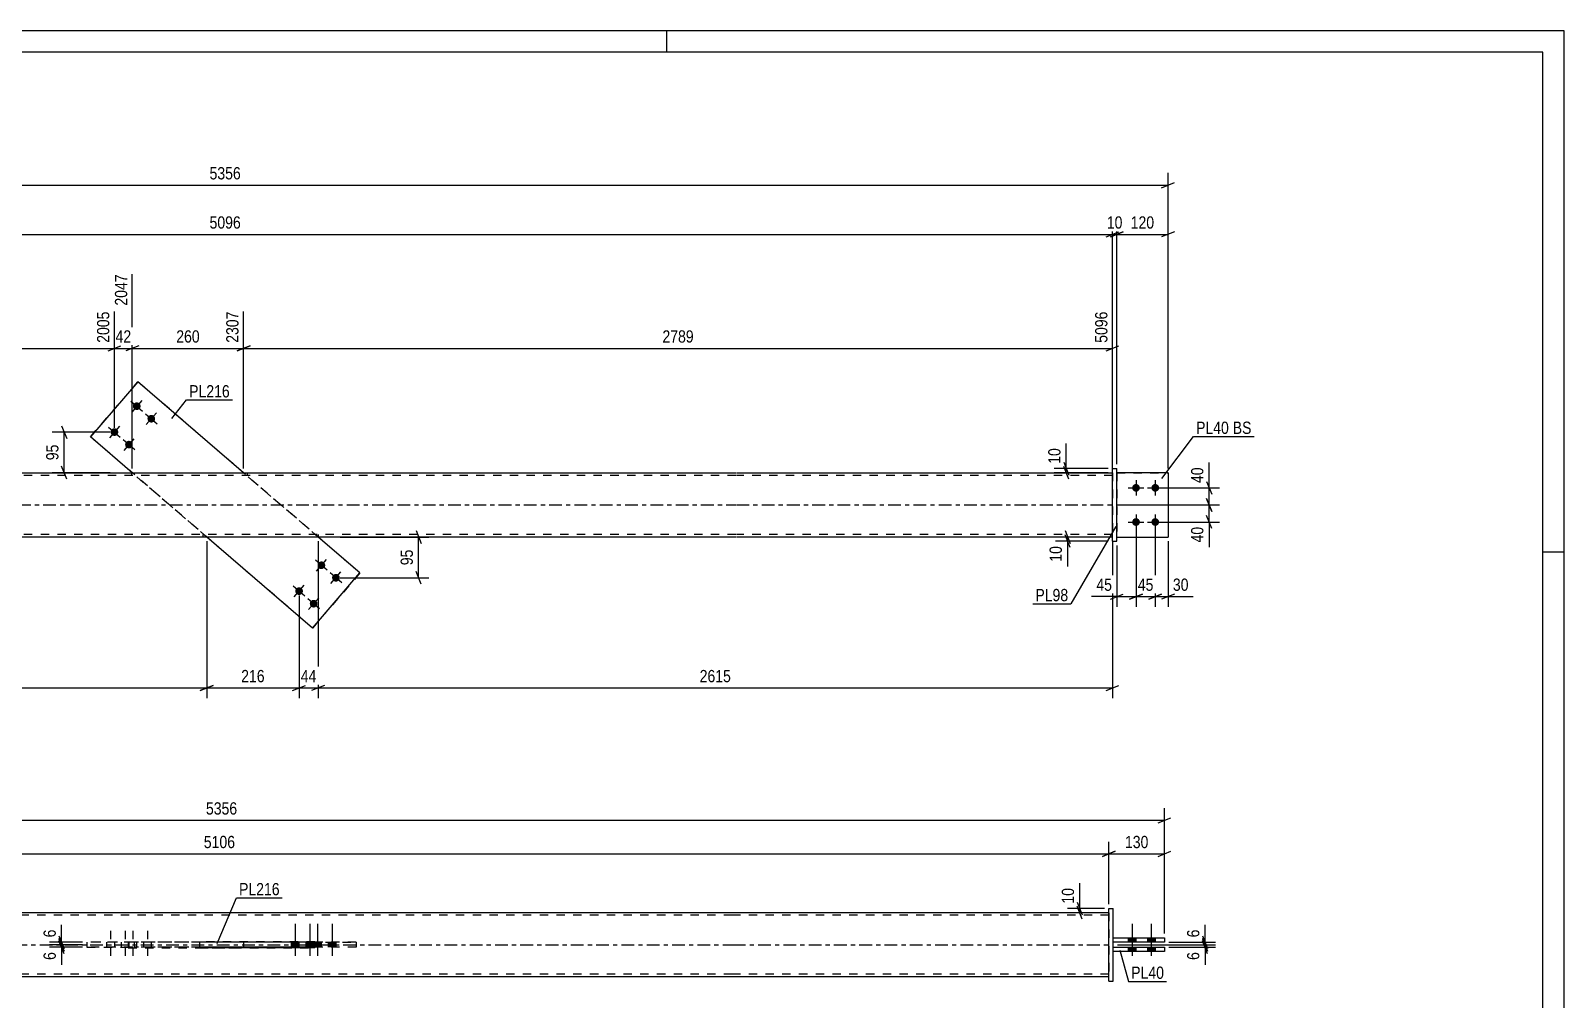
# Model space of a CAD drawing. Header units: millimetres. Extents: x 0 to 594, y 0 to 420.
# Drawn here: x 235.2 to 594, y 193.3 to 420 of the extents above; entities that cross this region are included whole.
import ezdxf

# ---------------------------------------------------------------- set-up
doc = ezdxf.new("R2010")
doc.units = ezdxf.units.MM
doc.linetypes.add('DXK_LINE_DOT2', pattern=[3.9198, 1.9599, -1.9599])
doc.linetypes.add('DXK_LINE_DOT3', pattern=[5.9187, 2.979, -0.9799, 0.9799, -0.9799])
doc.styles.add('Arial Narrow', font='ARIALN.TTF', dxfattribs={"height": 0.2})

# ---------------------------------------------------------------- blocks, each defined once
blk = doc.blocks.new('Unknown-580609224-1130')
at = {"color": 5, "linetype": 'Continuous'}
for p, q in [((594, 420), (0, 420)), ((384, 415), (384, 420)), ((594, 0), (594, 420)), ((589, 415), (5, 415)), ((589, 5), (589, 415)), ((594, 298), (589, 298))]:
    blk.add_line(p, q, dxfattribs=at)
blk = doc.blocks.new('Part-580609224-1695 - 1673')
at = {"color": 2, "linetype": 'Continuous'}
for p, q in [((488.45, 207.69), (500.45, 207.69)), ((500.45, 206.69), (488.45, 206.69)), ((500.45, 207.69), (500.45, 207.69)), ((500.45, 207.69), (500.45, 206.69))]:
    blk.add_line(p, q, dxfattribs=at)
at = {"color": 7, "linetype": 'DXK_LINE_DOT2'}
for p, q in [((488.45, 207.69), (500.45, 207.69)), ((488.45, 206.69), (488.45, 207.69)), ((500.45, 206.69), (488.45, 206.69))]:
    blk.add_line(p, q, dxfattribs=at)
blk = doc.blocks.new('Part-580609224-1700 - 1673')
at = {"color": 2, "linetype": 'Continuous'}
for p, q in [((399.35, 213.59), (160.34, 213.59)), ((487.45, 213.59), (399.45, 213.59)), ((274.73, 206.79), (274.73, 206.79)), ((274.73, 205.39), (274.73, 206.79)), ((274.73, 206.79), (301.68, 206.79)), ((274.73, 205.39), (274.73, 205.39)), ((301.68, 205.39), (274.73, 205.39)), ((284.96, 206.79), (284.96, 206.69)), ((284.96, 205.39), (284.96, 205.49)), ((301.68, 206.79), (301.68, 206.79)), ((301.68, 206.79), (301.68, 206.69)), ((301.68, 205.39), (301.68, 205.49)), ((301.68, 205.39), (301.68, 205.39)), ((399.35, 198.59), (160.34, 198.59)), ((487.45, 198.59), (399.45, 198.59))]:
    blk.add_line(p, q, dxfattribs=at)
at = {"color": 7, "linetype": 'DXK_LINE_DOT2'}
for p, q in [((399.35, 212.99), (160.34, 212.99)), ((487.45, 212.99), (399.45, 212.99)), ((487.45, 213.59), (487.45, 198.59)), ((258.02, 206.79), (258.02, 205.39)), ((258.02, 206.79), (284.96, 206.79)), ((258.02, 206.79), (284.96, 206.79)), ((258.02, 205.39), (284.96, 205.39)), ((258.02, 205.39), (284.96, 205.39)), ((301.68, 206.79), (274.73, 206.79)), ((274.73, 205.39), (301.68, 205.39)), ((284.96, 206.79), (284.96, 206.79)), ((284.96, 206.69), (284.96, 205.49)), ((284.96, 205.39), (284.96, 205.39)), ((284.96, 205.39), (284.96, 205.39)), ((301.68, 205.49), (301.68, 206.69)), ((399.35, 199.19), (160.34, 199.19)), ((487.45, 199.19), (399.45, 199.19))]:
    blk.add_line(p, q, dxfattribs=at)
at = {"color": 7, "linetype": 'DXK_LINE_DOT3'}
for p, q in [((160.34, 206.09), (399.35, 206.09)), ((399.45, 206.09), (487.45, 206.09))]:
    blk.add_line(p, q, dxfattribs=at)
blk = doc.blocks.new('Part-580609224-1685 - 1673')
at = {"color": 2, "linetype": 'Continuous'}
for p, q in [((487.45, 197.59), (487.45, 214.59)), ((487.45, 214.59), (488.45, 214.59)), ((488.45, 214.59), (488.45, 214.59)), ((488.45, 197.59), (488.45, 214.59)), ((487.45, 197.59), (487.45, 197.59)), ((487.45, 197.59), (488.45, 197.59))]:
    blk.add_line(p, q, dxfattribs=at)
at = {"color": 7, "linetype": 'DXK_LINE_DOT2'}
for p, q in [((487.45, 214.59), (488.45, 214.59)), ((487.45, 197.59), (487.45, 197.59)), ((487.45, 197.59), (488.45, 197.59))]:
    blk.add_line(p, q, dxfattribs=at)
blk = doc.blocks.new('Part-580609224-1690 - 1673')
at = {"color": 2, "linetype": 'Continuous'}
for p, q in [((488.45, 205.49), (500.45, 205.49)), ((500.45, 205.49), (500.45, 205.49)), ((500.45, 205.49), (500.45, 204.49)), ((500.45, 204.49), (488.45, 204.49))]:
    blk.add_line(p, q, dxfattribs=at)
at = {"color": 7, "linetype": 'DXK_LINE_DOT2'}
for p, q in [((488.45, 205.49), (500.45, 205.49)), ((488.45, 204.49), (488.45, 205.49)), ((500.45, 204.49), (488.45, 204.49)), ((500.45, 204.49), (500.45, 204.49))]:
    blk.add_line(p, q, dxfattribs=at)
blk = doc.blocks.new('Bolt-580609224-1706 - 1673')
at = {"color": 1, "linetype": 'DXK_LINE_DOT2'}
for p, q in [((253.93, 203.49), (253.93, 210.99)), ((257.34, 203.49), (257.34, 210.99)), ((259.15, 203.49), (259.15, 210.99)), ((262.56, 203.49), (262.56, 210.99)), ((253.03, 205.49), (253.03, 206.69)), ((254.83, 205.49), (254.83, 206.69)), ((256.44, 205.49), (256.44, 206.69)), ((258.24, 205.49), (258.24, 206.69)), ((258.25, 205.49), (258.25, 206.69)), ((260.05, 205.49), (260.05, 206.69)), ((261.66, 205.49), (261.66, 206.69)), ((263.46, 205.49), (263.46, 206.69))]:
    blk.add_line(p, q, dxfattribs=at)
blk = doc.blocks.new('Bolt-580609224-1707 - 1673')
at = {"linetype": 'Continuous'}
for points in [[(296.23, 205.49), (298.03, 205.49), (298.03, 206.69), (296.23, 206.69)], [(299.64, 205.49), (301.44, 205.49), (301.44, 206.69), (299.64, 206.69)], [(301.45, 205.49), (303.25, 205.49), (303.25, 206.69), (301.45, 206.69)], [(304.86, 205.49), (306.66, 205.49), (306.66, 206.69), (304.86, 206.69)]]:
    blk.add_hatch(color=1, dxfattribs=at).paths.add_polyline_path(points)
at = {"color": 1, "linetype": 'Continuous'}
for p, q in [((297.13, 203.49), (297.13, 210.99)), ((300.54, 203.49), (300.54, 210.99)), ((302.35, 203.49), (302.35, 210.99)), ((305.76, 203.49), (305.76, 210.99)), ((296.23, 205.49), (296.23, 206.69)), ((298.03, 205.49), (298.03, 206.69)), ((299.64, 205.49), (299.64, 206.69)), ((301.44, 205.49), (301.44, 206.69)), ((301.45, 205.49), (301.45, 206.69)), ((303.25, 205.49), (303.25, 206.69)), ((304.86, 205.49), (304.86, 206.69)), ((306.66, 205.49), (306.66, 206.69))]:
    blk.add_line(p, q, dxfattribs=at)
blk = doc.blocks.new('Bolt-580609224-1710 - 1673')
at = {"linetype": 'Continuous'}
for points in [[(493.85, 207.69), (492.05, 207.69), (492.05, 206.69), (493.85, 206.69)], [(493.85, 207.69), (492.05, 207.69), (492.05, 206.69), (493.85, 206.69)], [(493.85, 205.49), (492.05, 205.49), (492.05, 204.49), (493.85, 204.49)], [(493.85, 205.49), (492.05, 205.49), (492.05, 204.49), (493.85, 204.49)], [(498.35, 207.69), (496.55, 207.69), (496.55, 206.69), (498.35, 206.69)], [(498.35, 207.69), (496.55, 207.69), (496.55, 206.69), (498.35, 206.69)], [(498.35, 205.49), (496.55, 205.49), (496.55, 204.49), (498.35, 204.49)], [(498.35, 205.49), (496.55, 205.49), (496.55, 204.49), (498.35, 204.49)]]:
    blk.add_hatch(color=1, dxfattribs=at).paths.add_polyline_path(points)
at = {"color": 1, "linetype": 'Continuous'}
for p, q in [((492.95, 203.49), (492.95, 210.99)), ((492.95, 203.49), (492.95, 210.99)), ((497.45, 203.49), (497.45, 210.99)), ((497.45, 203.49), (497.45, 210.99)), ((492.05, 206.69), (492.05, 207.69)), ((492.05, 206.69), (492.05, 207.69)), ((492.05, 204.49), (492.05, 205.49)), ((492.05, 204.49), (492.05, 205.49)), ((493.85, 206.69), (493.85, 207.69)), ((493.85, 206.69), (493.85, 207.69)), ((493.85, 204.49), (493.85, 205.49)), ((493.85, 204.49), (493.85, 205.49)), ((496.55, 206.69), (496.55, 207.69)), ((496.55, 206.69), (496.55, 207.69)), ((496.55, 204.49), (496.55, 205.49)), ((496.55, 204.49), (496.55, 205.49)), ((498.35, 206.69), (498.35, 207.69)), ((498.35, 206.69), (498.35, 207.69)), ((498.35, 204.49), (498.35, 205.49)), ((498.35, 204.49), (498.35, 205.49))]:
    blk.add_line(p, q, dxfattribs=at)
blk = doc.blocks.new('Part-580609224-1715 - 1673')
at = {"color": 7, "linetype": 'DXK_LINE_DOT2'}
for p, q in [((274.73, 206.69), (248.34, 206.69)), ((259.44, 206.69), (248.34, 206.69)), ((248.34, 206.69), (248.34, 205.49)), ((274.73, 205.49), (248.34, 205.49)), ((248.34, 205.49), (259.44, 205.49)), ((259.44, 205.49), (259.44, 206.69)), ((311.35, 206.69), (259.44, 206.69)), ((311.35, 205.49), (259.44, 205.49)), ((300.26, 206.69), (311.35, 206.69)), ((311.35, 205.49), (300.26, 205.49))]:
    blk.add_line(p, q, dxfattribs=at)
at = {"color": 2, "linetype": 'Continuous'}
for p, q in [((300.26, 206.69), (274.73, 206.69)), ((300.26, 205.49), (274.73, 205.49)), ((300.26, 205.49), (300.26, 206.69)), ((311.35, 206.69), (311.35, 205.49))]:
    blk.add_line(p, q, dxfattribs=at)
blk = doc.blocks.new('Bolt-580609224-1435 - 1367')
at = {"linetype": 'Continuous'}
for points in [[(302.61, 294.22), (302.48, 294.36), (302.38, 294.52), (302.32, 294.7), (302.29, 294.88), (302.31, 295.07), (302.36, 295.25), (302.46, 295.42), (302.58, 295.56), (302.73, 295.67), (302.9, 295.75), (303.08, 295.8), (303.27, 295.8), (303.45, 295.77), (303.63, 295.69), (303.78, 295.59), (303.91, 295.45), (304.01, 295.29), (304.07, 295.11), (304.09, 294.92), (304.08, 294.74), (304.02, 294.56), (303.93, 294.39), (303.81, 294.25), (303.66, 294.14), (303.49, 294.06), (303.31, 294.01), (303.12, 294.01), (302.94, 294.04), (302.76, 294.12)], [(306.02, 291.29), (305.89, 291.42), (305.79, 291.58), (305.73, 291.76), (305.7, 291.95), (305.72, 292.14), (305.77, 292.32), (305.86, 292.48), (305.99, 292.62), (306.14, 292.74), (306.31, 292.82), (306.49, 292.86), (306.68, 292.86), (306.86, 292.83), (307.04, 292.76), (307.19, 292.65), (307.32, 292.51), (307.42, 292.35), (307.48, 292.17), (307.5, 291.99), (307.49, 291.8), (307.43, 291.62), (307.34, 291.45), (307.22, 291.31), (307.07, 291.2), (306.9, 291.12), (306.72, 291.07), (306.53, 291.07), (306.34, 291.11), (306.17, 291.18)], [(297.39, 288.16), (297.26, 288.3), (297.16, 288.46), (297.1, 288.64), (297.07, 288.82), (297.09, 289.01), (297.14, 289.19), (297.23, 289.36), (297.36, 289.5), (297.51, 289.61), (297.68, 289.69), (297.86, 289.74), (298.05, 289.74), (298.23, 289.71), (298.41, 289.63), (298.56, 289.53), (298.69, 289.39), (298.79, 289.23), (298.85, 289.05), (298.87, 288.86), (298.86, 288.68), (298.8, 288.5), (298.71, 288.33), (298.59, 288.19), (298.44, 288.07), (298.27, 287.99), (298.09, 287.95), (297.9, 287.95), (297.71, 287.98), (297.54, 288.05)], [(300.8, 285.22), (300.67, 285.36), (300.57, 285.52), (300.51, 285.7), (300.48, 285.89), (300.5, 286.07), (300.55, 286.25), (300.64, 286.42), (300.77, 286.56), (300.92, 286.68), (301.09, 286.76), (301.27, 286.8), (301.46, 286.8), (301.64, 286.77), (301.82, 286.7), (301.97, 286.59), (302.1, 286.45), (302.2, 286.29), (302.26, 286.11), (302.28, 285.93), (302.27, 285.74), (302.21, 285.56), (302.12, 285.39), (302, 285.25), (301.85, 285.14), (301.68, 285.06), (301.5, 285.01), (301.31, 285.01), (301.12, 285.04), (300.95, 285.12)]]:
    blk.add_hatch(color=1, dxfattribs=at).paths.add_polyline_path(points)
at = {"color": 1, "linetype": 'Continuous'}
for p, q in [((304.56, 293.73), (301.83, 296.08)), ((302.02, 293.54), (304.37, 296.27)), ((307.97, 290.79), (305.24, 293.14)), ((305.43, 290.6), (307.78, 293.33)), ((299.34, 287.67), (296.61, 290.02)), ((296.8, 287.48), (299.15, 290.21)), ((302.75, 284.73), (300.02, 287.08)), ((300.21, 284.54), (302.56, 287.27))]:
    blk.add_line(p, q, dxfattribs=at)
blk = doc.blocks.new('Bolt-580609224-1371 - 1367')
at = {"linetype": 'Continuous'}
for points in [[(493.79, 313.91), (493.98, 313.9), (494.16, 313.84), (494.32, 313.74), (494.46, 313.62), (494.57, 313.46), (494.65, 313.29), (494.69, 313.11), (494.69, 312.92), (494.65, 312.74), (494.57, 312.56), (494.46, 312.41), (494.32, 312.29), (494.16, 312.19), (493.98, 312.13), (493.79, 312.11), (493.61, 312.13), (493.43, 312.19), (493.26, 312.29), (493.12, 312.41), (493.01, 312.56), (492.94, 312.74), (492.9, 312.92), (492.9, 313.11), (492.94, 313.29), (493.01, 313.46), (493.12, 313.62), (493.26, 313.74), (493.43, 313.84), (493.61, 313.9)], [(498.29, 313.91), (498.48, 313.9), (498.66, 313.84), (498.82, 313.74), (498.96, 313.62), (499.07, 313.46), (499.15, 313.29), (499.19, 313.11), (499.19, 312.92), (499.15, 312.74), (499.07, 312.56), (498.96, 312.41), (498.82, 312.29), (498.66, 312.19), (498.48, 312.13), (498.29, 312.11), (498.11, 312.13), (497.93, 312.19), (497.76, 312.29), (497.62, 312.41), (497.51, 312.56), (497.44, 312.74), (497.4, 312.92), (497.4, 313.11), (497.44, 313.29), (497.51, 313.46), (497.62, 313.62), (497.76, 313.74), (497.93, 313.84), (498.11, 313.9)], [(493.79, 305.91), (493.98, 305.9), (494.16, 305.84), (494.32, 305.74), (494.46, 305.62), (494.57, 305.46), (494.65, 305.29), (494.69, 305.11), (494.69, 304.92), (494.65, 304.74), (494.57, 304.56), (494.46, 304.41), (494.32, 304.29), (494.16, 304.19), (493.98, 304.13), (493.79, 304.11), (493.61, 304.13), (493.43, 304.19), (493.26, 304.29), (493.12, 304.41), (493.01, 304.56), (492.94, 304.74), (492.9, 304.92), (492.9, 305.11), (492.94, 305.29), (493.01, 305.46), (493.12, 305.62), (493.26, 305.74), (493.43, 305.84), (493.61, 305.9)], [(498.29, 305.91), (498.48, 305.9), (498.66, 305.84), (498.82, 305.74), (498.96, 305.62), (499.07, 305.46), (499.15, 305.29), (499.19, 305.11), (499.19, 304.92), (499.15, 304.74), (499.07, 304.56), (498.96, 304.41), (498.82, 304.29), (498.66, 304.19), (498.48, 304.13), (498.29, 304.11), (498.11, 304.13), (497.93, 304.19), (497.76, 304.29), (497.62, 304.41), (497.51, 304.56), (497.44, 304.74), (497.4, 304.92), (497.4, 305.11), (497.44, 305.29), (497.51, 305.46), (497.62, 305.62), (497.76, 305.74), (497.93, 305.84), (498.11, 305.9)]]:
    blk.add_hatch(color=1, dxfattribs=at).paths.add_polyline_path(points)
at = {"color": 1, "linetype": 'Continuous'}
for p, q in [((491.99, 313.01), (495.59, 313.01)), ((493.79, 314.81), (493.79, 311.21)), ((496.49, 313.01), (500.09, 313.01)), ((498.29, 314.81), (498.29, 311.21)), ((491.99, 305.01), (495.59, 305.01)), ((493.79, 306.81), (493.79, 303.21)), ((496.49, 305.01), (500.09, 305.01)), ((498.29, 306.81), (498.29, 303.21))]:
    blk.add_line(p, q, dxfattribs=at)
blk = doc.blocks.new('Part-580609224-1461 - 1367')
at = {"color": 2, "linetype": 'Continuous'}
for p, q in [((501.29, 316.51), (489.29, 316.51)), ((501.29, 316.51), (501.29, 316.51)), ((501.29, 316.51), (501.29, 301.51)), ((489.29, 301.51), (501.29, 301.51))]:
    blk.add_line(p, q, dxfattribs=at)
at = {"color": 7, "linetype": 'DXK_LINE_DOT2'}
for p, q in [((489.29, 316.51), (501.29, 316.51)), ((489.29, 316.51), (489.29, 316.51)), ((489.29, 316.51), (489.29, 301.51)), ((489.29, 301.51), (501.29, 301.51))]:
    blk.add_line(p, q, dxfattribs=at)
blk = doc.blocks.new('Part-580609224-1397 - 1367')
at = {"color": 2, "linetype": 'Continuous'}
for p, q in [((260.28, 337.82), (249.18, 324.94)), ((260.28, 337.82), (260.28, 337.82)), ((285, 316.51), (260.28, 337.82)), ((258.96, 316.51), (249.18, 324.94)), ((249.18, 324.94), (249.18, 324.94)), ((301.1, 280.21), (276.37, 301.51)), ((312.19, 293.09), (302.42, 301.51)), ((301.1, 280.21), (312.19, 293.09)), ((312.19, 293.09), (312.19, 293.09)), ((301.1, 280.21), (301.1, 280.21))]:
    blk.add_line(p, q, dxfattribs=at)
at = {"color": 7, "linetype": 'DXK_LINE_DOT2'}
for p, q in [((249.18, 324.94), (260.28, 337.82)), ((312.19, 293.09), (260.28, 337.82)), ((301.1, 280.21), (249.18, 324.94)), ((276.37, 301.51), (258.96, 316.51)), ((302.42, 301.51), (285, 316.51)), ((312.19, 293.09), (301.1, 280.21))]:
    blk.add_line(p, q, dxfattribs=at)
blk = doc.blocks.new('Part-580609224-1433 - 1367')
at = {"color": 2, "linetype": 'Continuous'}
for p, q in [((488.29, 317.52), (489.29, 317.52)), ((488.29, 300.52), (488.29, 317.52)), ((489.29, 300.51), (489.29, 317.52)), ((488.29, 300.51), (488.29, 300.52)), ((488.29, 300.52), (489.29, 300.52))]:
    blk.add_line(p, q, dxfattribs=at)
at = {"color": 7, "linetype": 'DXK_LINE_DOT2'}
for p, q in [((488.29, 317.51), (489.29, 317.51)), ((488.29, 300.51), (489.29, 300.51))]:
    blk.add_line(p, q, dxfattribs=at)
blk = doc.blocks.new('Bolt-580609224-1436 - 1367')
at = {"linetype": 'Continuous'}
for points in [[(260.58, 332.8), (260.71, 332.67), (260.81, 332.51), (260.87, 332.33), (260.89, 332.14), (260.88, 331.95), (260.82, 331.77), (260.73, 331.61), (260.61, 331.47), (260.46, 331.35), (260.29, 331.27), (260.11, 331.23), (259.92, 331.23), (259.73, 331.26), (259.56, 331.33), (259.4, 331.44), (259.28, 331.58), (259.18, 331.74), (259.12, 331.92), (259.09, 332.1), (259.11, 332.29), (259.16, 332.47), (259.25, 332.64), (259.38, 332.78), (259.52, 332.89), (259.7, 332.97), (259.88, 333.02), (260.07, 333.02), (260.25, 332.98), (260.42, 332.91)], [(255.36, 326.74), (255.49, 326.61), (255.58, 326.45), (255.65, 326.27), (255.67, 326.08), (255.65, 325.89), (255.6, 325.71), (255.51, 325.55), (255.39, 325.41), (255.24, 325.29), (255.07, 325.21), (254.88, 325.17), (254.7, 325.16), (254.51, 325.2), (254.34, 325.27), (254.18, 325.38), (254.05, 325.52), (253.96, 325.68), (253.89, 325.86), (253.87, 326.04), (253.89, 326.23), (253.94, 326.41), (254.03, 326.57), (254.15, 326.72), (254.3, 326.83), (254.47, 326.91), (254.66, 326.95), (254.84, 326.96), (255.03, 326.92), (255.2, 326.85)], [(263.99, 329.87), (264.12, 329.73), (264.22, 329.57), (264.28, 329.39), (264.3, 329.21), (264.29, 329.02), (264.23, 328.84), (264.14, 328.67), (264.02, 328.53), (263.87, 328.42), (263.7, 328.34), (263.51, 328.29), (263.33, 328.29), (263.14, 328.32), (262.97, 328.4), (262.81, 328.5), (262.68, 328.64), (262.59, 328.8), (262.53, 328.98), (262.5, 329.17), (262.52, 329.35), (262.57, 329.53), (262.66, 329.7), (262.78, 329.84), (262.93, 329.96), (263.1, 330.04), (263.29, 330.08), (263.48, 330.08), (263.66, 330.05), (263.83, 329.97)], [(258.77, 323.81), (258.9, 323.67), (258.99, 323.51), (259.06, 323.33), (259.08, 323.14), (259.06, 322.96), (259.01, 322.78), (258.92, 322.61), (258.8, 322.47), (258.65, 322.36), (258.48, 322.27), (258.29, 322.23), (258.11, 322.23), (257.92, 322.26), (257.75, 322.34), (257.59, 322.44), (257.46, 322.58), (257.37, 322.74), (257.3, 322.92), (257.28, 323.1), (257.3, 323.29), (257.35, 323.47), (257.44, 323.64), (257.56, 323.78), (257.71, 323.89), (257.88, 323.97), (258.07, 324.02), (258.25, 324.02), (258.44, 323.99), (258.61, 323.91)]]:
    blk.add_hatch(color=1, dxfattribs=at).paths.add_polyline_path(points)
at = {"color": 1, "linetype": 'Continuous'}
for p, q in [((258.63, 333.3), (261.36, 330.95)), ((261.17, 333.49), (258.82, 330.76)), ((262.04, 330.36), (264.77, 328.01)), ((264.58, 330.55), (262.23, 327.82)), ((253.41, 327.24), (256.13, 324.89)), ((255.95, 327.43), (253.6, 324.7)), ((256.82, 324.3), (259.54, 321.95)), ((259.35, 324.49), (257, 321.76))]:
    blk.add_line(p, q, dxfattribs=at)
blk = doc.blocks.new('Part-580609224-1456 - 1367')
at = {"color": 2, "linetype": 'Continuous'}
for p, q in [((161.18, 316.51), (400.19, 316.51)), ((400.29, 316.51), (488.29, 316.51)), ((400.19, 301.51), (161.18, 301.51)), ((488.29, 301.51), (400.29, 301.51))]:
    blk.add_line(p, q, dxfattribs=at)
at = {"color": 7, "linetype": 'DXK_LINE_DOT2'}
for p, q in [((400.19, 315.91), (161.18, 315.91)), ((258.86, 315.91), (258.86, 316.51)), ((285.8, 316.51), (285.8, 315.91)), ((488.29, 315.91), (400.29, 315.91)), ((488.29, 316.51), (488.29, 301.51)), ((400.19, 302.11), (161.18, 302.11)), ((275.57, 301.51), (275.57, 302.11)), ((302.52, 301.51), (302.52, 302.11)), ((488.29, 302.11), (400.29, 302.11))]:
    blk.add_line(p, q, dxfattribs=at)
at = {"color": 7, "linetype": 'DXK_LINE_DOT3'}
for p, q in [((161.18, 309.01), (400.19, 309.01)), ((400.29, 309.01), (488.29, 309.01))]:
    blk.add_line(p, q, dxfattribs=at)
blk = doc.blocks.new('Part-580609224-1466 - 1367')
at = {"color": 7, "linetype": 'DXK_LINE_DOT2'}
for p, q in [((489.29, 316.51), (501.29, 316.51)), ((501.29, 316.51), (489.29, 316.51)), ((489.29, 316.51), (489.29, 316.51)), ((489.29, 316.51), (489.29, 301.51)), ((501.29, 316.51), (501.29, 316.51)), ((501.29, 316.51), (501.29, 301.51)), ((489.29, 301.51), (501.29, 301.51)), ((489.29, 301.51), (501.29, 301.51))]:
    blk.add_line(p, q, dxfattribs=at)
blk = doc.blocks.new('StraightDimension-580609224-2031 - 1673')
at = {"color": 7, "linetype": 'Continuous'}
for p, q in [((480.03, 216.09), (481.23, 213.09)), ((486.45, 214.59), (477.78, 214.59)), ((486.45, 213.59), (477.78, 213.59)), ((481.23, 212.09), (480.03, 215.09)), ((480.63, 213.59), (480.63, 214.59))]:
    blk.add_line(p, q, dxfattribs=at)
at = {"color": 0}
blk.add_wipeout([(479.88, 219.97), (475.68, 219.97), (475.68, 215.12), (479.88, 215.12)], dxfattribs=at)
at = {"color": 7, "linetype": 'Continuous'}
blk.add_line((480.63, 214.59), (480.63, 220.5), dxfattribs=at)
blk.add_line((480.63, 214.59), (480.63, 220.5), dxfattribs=at)
at = {"color": 3, "style": 'Arial Narrow'}
blk.add_text('10', height=2.863, rotation=90.0002, dxfattribs=at).set_placement((479.28, 215.72))
blk = doc.blocks.new('StraightDimension-580609224-5024 - 1673')
at = {"color": 7, "linetype": 'Continuous'}
for p, q in [((509.35, 208.19), (510.55, 205.19)), ((489.45, 206.09), (512.35, 206.09)), ((501.45, 206.69), (512.35, 206.69)), ((510.55, 204.59), (509.35, 207.59)), ((509.95, 206.09), (509.95, 206.69))]:
    blk.add_line(p, q, dxfattribs=at)
at = {"color": 0}
blk.add_wipeout([(509.2, 210.25), (505, 210.25), (505, 207.22), (509.2, 207.22)], dxfattribs=at)
at = {"color": 7, "linetype": 'Continuous'}
blk.add_line((509.95, 206.69), (509.95, 210.77), dxfattribs=at)
blk.add_line((509.95, 206.69), (509.95, 210.77), dxfattribs=at)
at = {"color": 3, "style": 'Arial Narrow'}
blk.add_text('6', height=2.86, rotation=90.0002, dxfattribs=at).set_placement((508.6, 207.82))
blk = doc.blocks.new('StraightDimension-580609224-5025 - 1673')
at = {"color": 7, "linetype": 'Continuous'}
for p, q in [((489.45, 206.09), (512.35, 206.09)), ((501.45, 205.49), (512.35, 205.49)), ((509.35, 207.59), (510.55, 204.59)), ((510.55, 203.99), (509.35, 206.99)), ((509.95, 205.49), (509.95, 206.09))]:
    blk.add_line(p, q, dxfattribs=at)
at = {"color": 0}
blk.add_wipeout([(509.2, 204.97), (505, 204.97), (505, 201.94), (509.2, 201.94)], dxfattribs=at)
at = {"color": 7, "linetype": 'Continuous'}
blk.add_line((509.95, 205.49), (509.95, 201.41), dxfattribs=at)
blk.add_line((509.95, 205.49), (509.95, 201.41), dxfattribs=at)
at = {"color": 3, "style": 'Arial Narrow'}
blk.add_text('6', height=2.86, rotation=90.0002, dxfattribs=at).set_placement((508.6, 202.54))
blk = doc.blocks.new('StraightDimension-580609224-5045 - 1673')
at = {"color": 7, "linetype": 'Continuous'}
for p, q in [((241.8, 208.19), (243, 205.19)), ((247.34, 206.69), (239.55, 206.69)), ((247.34, 206.09), (239.55, 206.09)), ((243, 204.59), (241.8, 207.59)), ((242.4, 206.09), (242.4, 206.69))]:
    blk.add_line(p, q, dxfattribs=at)
at = {"color": 0}
blk.add_wipeout([(241.65, 210.24), (237.45, 210.24), (237.45, 207.22), (241.65, 207.22)], dxfattribs=at)
at = {"color": 7, "linetype": 'Continuous'}
blk.add_line((242.4, 206.69), (242.4, 210.77), dxfattribs=at)
blk.add_line((242.4, 206.69), (242.4, 210.77), dxfattribs=at)
at = {"color": 3, "style": 'Arial Narrow'}
blk.add_text('6', height=2.86, rotation=90.0002, dxfattribs=at).set_placement((241.05, 207.82))
blk = doc.blocks.new('StraightDimension-580609224-5046 - 1673')
at = {"color": 7, "linetype": 'Continuous'}
for p, q in [((247.34, 206.09), (239.55, 206.09)), ((247.34, 205.49), (239.55, 205.49)), ((241.8, 207.59), (243, 204.59)), ((243, 203.99), (241.8, 206.99)), ((242.4, 205.49), (242.4, 206.09))]:
    blk.add_line(p, q, dxfattribs=at)
at = {"color": 0}
blk.add_wipeout([(241.65, 204.97), (237.45, 204.97), (237.45, 201.94), (241.65, 201.94)], dxfattribs=at)
at = {"color": 7, "linetype": 'Continuous'}
blk.add_line((242.4, 205.49), (242.4, 201.41), dxfattribs=at)
blk.add_line((242.4, 205.49), (242.4, 201.41), dxfattribs=at)
at = {"color": 3, "style": 'Arial Narrow'}
blk.add_text('6', height=2.86, rotation=90.0002, dxfattribs=at).set_placement((241.05, 202.54))
blk = doc.blocks.new('StraightDimension-580609224-5098 - 1673')
at = {"color": 7, "linetype": 'Continuous'}
for p, q in [((487.45, 215.59), (487.45, 230.21)), ((500.45, 208.69), (500.45, 230.21)), ((488.95, 227.96), (485.95, 226.76)), ((487.45, 227.36), (500.45, 227.36)), ((498.95, 226.76), (501.95, 227.96))]:
    blk.add_line(p, q, dxfattribs=at)
at = {"color": 0}
blk.add_wipeout([(497.29, 228.11), (497.29, 232.31), (490.61, 232.31), (490.61, 228.11)], dxfattribs=at)
at = {"color": 3, "style": 'Arial Narrow'}
blk.add_text('130', height=2.863, dxfattribs=at).set_placement((491.21, 228.71))
blk = doc.blocks.new('StraightDimension-580609224-5099 - 1673')
at = {"color": 7, "linetype": 'Continuous'}
for p, q in [((487.45, 215.59), (487.45, 230.21)), ((71.24, 227.36), (487.45, 227.36)), ((485.95, 226.76), (488.95, 227.96))]:
    blk.add_line(p, q, dxfattribs=at)
at = {"color": 0}
blk.add_wipeout([(283.6, 228.11), (283.6, 232.31), (275.09, 232.31), (275.09, 228.11)], dxfattribs=at)
at = {"color": 3, "style": 'Arial Narrow'}
blk.add_text('5106', height=2.863, dxfattribs=at).set_placement((275.69, 228.71))
blk = doc.blocks.new('StraightDimension-580609224-5129 - 1673')
at = {"color": 7, "linetype": 'Continuous'}
for p, q in [((500.45, 208.69), (500.45, 238.06)), ((59.24, 235.21), (500.45, 235.21)), ((498.95, 234.61), (501.95, 235.81))]:
    blk.add_line(p, q, dxfattribs=at)
at = {"color": 0}
blk.add_wipeout([(284.1, 235.96), (284.1, 240.16), (275.59, 240.16), (275.59, 235.96)], dxfattribs=at)
at = {"color": 3, "style": 'Arial Narrow'}
blk.add_text('5356', height=2.863, dxfattribs=at).set_placement((276.19, 236.56))
blk = doc.blocks.new('StraightDimension-580609224-4892 - 1367')
at = {"color": 7, "linetype": 'Continuous'}
for p, q in [((242.42, 327.56), (243.62, 324.56)), ((253.77, 326.06), (240.17, 326.06)), ((243.02, 316.56), (243.02, 326.06)), ((253.77, 316.56), (240.17, 316.56)), ((243.62, 315.06), (242.42, 318.06))]:
    blk.add_line(p, q, dxfattribs=at)
at = {"color": 0}
blk.add_wipeout([(242.27, 323.74), (238.07, 323.74), (238.07, 318.88), (242.27, 318.88)], dxfattribs=at)
at = {"color": 3, "style": 'Arial Narrow'}
blk.add_text('95', height=2.863, rotation=90.0002, dxfattribs=at).set_placement((241.67, 319.48))
blk = doc.blocks.new('StraightDimension-580609224-4635 - 1367')
at = {"color": 7, "linetype": 'Continuous'}
for p, q in [((285, 317.51), (285, 354.28)), ((488.29, 317.51), (488.29, 354.28)), ((286.5, 346.26), (283.5, 345.06)), ((285, 345.66), (488.29, 345.66)), ((486.79, 345.06), (489.79, 346.26))]:
    blk.add_line(p, q, dxfattribs=at)
at = {"color": 0, "linetype": 'Continuous'}
blk.add_wipeout([(487.69, 354.88), (483.49, 354.88), (483.49, 346.36), (487.69, 346.36)], dxfattribs=at)
at = {"color": 0}
blk.add_wipeout([(390.9, 346.41), (390.9, 350.61), (382.39, 350.61), (382.39, 346.41)], dxfattribs=at)
at = {"color": 3, "linetype": 'Continuous', "style": 'Arial Narrow'}
blk.add_text('5096', height=2.863, rotation=90.0002, dxfattribs=at).set_placement((487.09, 346.96))
at = {"color": 3, "style": 'Arial Narrow'}
blk.add_text('2789', height=2.863, dxfattribs=at).set_placement((382.99, 347.01))
blk = doc.blocks.new('StraightDimension-580609224-4553 - 1367')
at = {"color": 7, "linetype": 'Continuous'}
for p, q in [((488.29, 318.52), (488.29, 375.18)), ((73.08, 372.33), (488.29, 372.33)), ((486.79, 371.73), (489.79, 372.93))]:
    blk.add_line(p, q, dxfattribs=at)
at = {"color": 0}
blk.add_wipeout([(284.94, 373.08), (284.94, 377.28), (276.43, 377.28), (276.43, 373.08)], dxfattribs=at)
at = {"color": 3, "style": 'Arial Narrow'}
blk.add_text('5096', height=2.863, dxfattribs=at).set_placement((277.03, 373.68))
blk = doc.blocks.new('StraightDimension-580609224-5079 - 1367')
at = {"color": 7, "linetype": 'Continuous'}
for p, q in [((487.29, 317.52), (474.62, 317.52)), ((487.29, 316.51), (474.62, 316.51)), ((476.87, 319.02), (478.07, 316.02)), ((478.07, 315.01), (476.87, 318.01)), ((477.47, 316.51), (477.47, 317.52))]:
    blk.add_line(p, q, dxfattribs=at)
at = {"color": 0}
blk.add_wipeout([(476.72, 322.9), (472.52, 322.9), (472.52, 318.04), (476.72, 318.04)], dxfattribs=at)
at = {"color": 7, "linetype": 'Continuous'}
blk.add_line((477.47, 317.52), (477.47, 323.42), dxfattribs=at)
blk.add_line((477.47, 317.52), (477.47, 323.42), dxfattribs=at)
at = {"color": 3, "style": 'Arial Narrow'}
blk.add_text('10', height=2.863, rotation=90.0002, dxfattribs=at).set_placement((476.12, 318.64))
blk = doc.blocks.new('StraightDimension-580609224-4864 - 1367')
at = {"color": 7, "linetype": 'Continuous'}
for p, q in [((499.29, 313.01), (513.29, 313.01)), ((510.29, 314.51), (511.49, 311.51)), ((510.89, 309.01), (510.89, 313.01)), ((489.29, 309.01), (513.29, 309.01)), ((511.49, 307.51), (510.29, 310.51))]:
    blk.add_line(p, q, dxfattribs=at)
at = {"color": 0}
blk.add_wipeout([(510.14, 318.4), (505.94, 318.4), (505.94, 313.54), (510.14, 313.54)], dxfattribs=at)
at = {"color": 7, "linetype": 'Continuous'}
blk.add_line((510.89, 313.01), (510.89, 318.92), dxfattribs=at)
blk.add_line((510.89, 313.01), (510.89, 318.92), dxfattribs=at)
at = {"color": 3, "style": 'Arial Narrow'}
blk.add_text('40', height=2.863, rotation=90.0002, dxfattribs=at).set_placement((509.54, 314.14))
blk = doc.blocks.new('StraightDimension-580609224-4700 - 1367')
at = {"color": 7, "linetype": 'Continuous'}
for p, q in [((302.42, 300.51), (302.42, 263.78)), ((488.29, 300.51), (488.29, 263.78)), ((303.92, 266.78), (300.92, 265.58)), ((302.42, 266.18), (488.29, 266.18)), ((486.79, 265.58), (489.79, 266.78))]:
    blk.add_line(p, q, dxfattribs=at)
at = {"color": 0}
blk.add_wipeout([(399.61, 266.93), (399.61, 271.13), (391.1, 271.13), (391.1, 266.93)], dxfattribs=at)
at = {"color": 3, "style": 'Arial Narrow'}
blk.add_text('2615', height=2.863, dxfattribs=at).set_placement((391.7, 267.53))
blk = doc.blocks.new('StraightDimension-580609224-4636 - 1367')
at = {"color": 7, "linetype": 'Continuous'}
for p, q in [((258.96, 317.51), (258.96, 362.98)), ((285, 317.51), (285, 354.28)), ((260.46, 346.26), (257.46, 345.06)), ((258.96, 345.66), (285, 345.66)), ((283.5, 345.06), (286.5, 346.26))]:
    blk.add_line(p, q, dxfattribs=at)
at = {"color": 0, "linetype": 'Continuous'}
blk.add_wipeout([(284.4, 354.88), (280.2, 354.88), (280.2, 346.36), (284.4, 346.36)], dxfattribs=at)
at = {"color": 0}
blk.add_wipeout([(275.32, 346.41), (275.32, 350.61), (268.64, 350.61), (268.64, 346.41)], dxfattribs=at)
at = {"color": 3, "linetype": 'Continuous', "style": 'Arial Narrow'}
blk.add_text('2307', height=2.863, rotation=90.0002, dxfattribs=at).set_placement((283.8, 346.96))
at = {"color": 3, "style": 'Arial Narrow'}
blk.add_text('260', height=2.863, dxfattribs=at).set_placement((269.24, 347.01))
blk = doc.blocks.new('StraightDimension-580609224-4865 - 1367')
at = {"color": 7, "linetype": 'Continuous'}
for p, q in [((489.29, 309.01), (513.29, 309.01)), ((510.29, 310.51), (511.49, 307.51)), ((510.89, 305.01), (510.89, 309.01)), ((499.29, 305.01), (513.29, 305.01)), ((511.49, 303.51), (510.29, 306.51))]:
    blk.add_line(p, q, dxfattribs=at)
at = {"color": 0}
blk.add_wipeout([(510.14, 304.49), (505.94, 304.49), (505.94, 299.63), (510.14, 299.63)], dxfattribs=at)
at = {"color": 7, "linetype": 'Continuous'}
blk.add_line((510.89, 305.01), (510.89, 299.11), dxfattribs=at)
blk.add_line((510.89, 305.01), (510.89, 299.11), dxfattribs=at)
at = {"color": 3, "style": 'Arial Narrow'}
blk.add_text('40', height=2.863, rotation=90.0002, dxfattribs=at).set_placement((509.54, 300.23))
blk = doc.blocks.new('StraightDimension-580609224-4551 - 1367')
at = {"color": 7, "linetype": 'Continuous'}
for p, q in [((489.29, 318.52), (489.29, 375.18)), ((501.29, 317.51), (501.29, 375.18)), ((487.79, 371.73), (490.79, 372.93)), ((489.29, 372.33), (501.29, 372.33)), ((502.79, 372.93), (499.79, 371.73))]:
    blk.add_line(p, q, dxfattribs=at)
at = {"color": 0}
blk.add_wipeout([(498.64, 373.08), (498.64, 377.28), (491.95, 377.28), (491.95, 373.08)], dxfattribs=at)
at = {"color": 3, "style": 'Arial Narrow'}
blk.add_text('120', height=2.863, dxfattribs=at).set_placement((492.55, 373.68))
blk = doc.blocks.new('StraightDimension-580609224-4552 - 1367')
at = {"color": 7, "linetype": 'Continuous'}
for p, q in [((488.29, 318.52), (488.29, 375.18)), ((489.29, 318.52), (489.29, 375.18)), ((486.79, 371.73), (489.79, 372.93)), ((490.79, 372.93), (487.79, 371.73)), ((488.29, 372.33), (489.29, 372.33))]:
    blk.add_line(p, q, dxfattribs=at)
at = {"color": 0}
blk.add_wipeout([(491.22, 373.08), (491.22, 377.28), (486.36, 377.28), (486.36, 373.08)], dxfattribs=at)
at = {"color": 3, "style": 'Arial Narrow'}
blk.add_text('10', height=2.863, dxfattribs=at).set_placement((486.96, 373.68))
blk = doc.blocks.new('StraightDimension-580609224-4615 - 1367')
at = {"color": 7, "linetype": 'Continuous'}
for p, q in [((499.79, 383.25), (502.79, 384.45)), ((501.29, 317.51), (501.29, 386.7)), ((60.08, 383.85), (501.29, 383.85))]:
    blk.add_line(p, q, dxfattribs=at)
at = {"color": 0}
blk.add_wipeout([(284.94, 384.6), (284.94, 388.8), (276.43, 388.8), (276.43, 384.6)], dxfattribs=at)
at = {"color": 3, "style": 'Arial Narrow'}
blk.add_text('5356', height=2.863, dxfattribs=at).set_placement((277.03, 385.2))
blk = doc.blocks.new('StraightDimension-580609224-4829 - 1367')
at = {"color": 7, "linetype": 'Continuous'}
for p, q in [((498.29, 304.01), (498.29, 285.17)), ((501.29, 300.51), (501.29, 285.17)), ((496.79, 286.97), (499.79, 288.17)), ((498.29, 287.57), (501.29, 287.57)), ((502.79, 288.17), (499.79, 286.97))]:
    blk.add_line(p, q, dxfattribs=at)
at = {"color": 0}
blk.add_wipeout([(506.67, 288.32), (506.67, 292.52), (501.82, 292.52), (501.82, 288.32)], dxfattribs=at)
at = {"color": 7, "linetype": 'Continuous'}
blk.add_line((501.29, 287.57), (507.2, 287.57), dxfattribs=at)
blk.add_line((501.29, 287.57), (507.2, 287.57), dxfattribs=at)
at = {"color": 3, "style": 'Arial Narrow'}
blk.add_text('30', height=2.863, dxfattribs=at).set_placement((502.42, 288.92))
blk = doc.blocks.new('StraightDimension-580609224-4701 - 1367')
at = {"color": 7, "linetype": 'Continuous'}
for p, q in [((302.42, 300.51), (302.42, 263.78)), ((297.97, 287.84), (297.97, 263.78)), ((296.47, 265.58), (299.47, 266.78)), ((297.97, 266.18), (302.42, 266.18)), ((303.92, 266.78), (300.92, 265.58))]:
    blk.add_line(p, q, dxfattribs=at)
at = {"color": 0}
blk.add_wipeout([(302.62, 266.93), (302.62, 271.13), (297.77, 271.13), (297.77, 266.93)], dxfattribs=at)
at = {"color": 3, "style": 'Arial Narrow'}
blk.add_text('44', height=2.863, dxfattribs=at).set_placement((298.37, 267.53))
blk = doc.blocks.new('StraightDimension-580609224-4637 - 1367')
at = {"color": 7, "linetype": 'Continuous'}
for p, q in [((258.96, 317.51), (258.96, 362.98)), ((254.77, 327.06), (254.77, 354.28)), ((253.27, 345.06), (256.27, 346.26)), ((254.77, 345.66), (258.96, 345.66)), ((260.46, 346.26), (257.46, 345.06))]:
    blk.add_line(p, q, dxfattribs=at)
at = {"color": 0, "linetype": 'Continuous'}
blk.add_wipeout([(258.36, 363.58), (254.16, 363.58), (254.16, 355.06), (258.36, 355.06)], dxfattribs=at)
at = {"color": 0}
blk.add_wipeout([(259.29, 346.41), (259.29, 350.61), (254.44, 350.61), (254.44, 346.41)], dxfattribs=at)
at = {"color": 3, "linetype": 'Continuous', "style": 'Arial Narrow'}
blk.add_text('2047', height=2.863, rotation=90.0002, dxfattribs=at).set_placement((257.76, 355.66))
at = {"color": 3, "style": 'Arial Narrow'}
blk.add_text('42', height=2.863, dxfattribs=at).set_placement((255.04, 347.01))
blk = doc.blocks.new('StraightDimension-580609224-4830 - 1367')
at = {"color": 7, "linetype": 'Continuous'}
for p, q in [((493.79, 304.01), (493.79, 285.17)), ((498.29, 304.01), (498.29, 285.17)), ((492.29, 286.97), (495.29, 288.17)), ((493.79, 287.57), (498.29, 287.57)), ((499.79, 288.17), (496.79, 286.97))]:
    blk.add_line(p, q, dxfattribs=at)
at = {"color": 0}
blk.add_wipeout([(498.47, 288.32), (498.47, 292.52), (493.61, 292.52), (493.61, 288.32)], dxfattribs=at)
at = {"color": 3, "style": 'Arial Narrow'}
blk.add_text('45', height=2.863, dxfattribs=at).set_placement((494.21, 288.92))
blk = doc.blocks.new('StraightDimension-580609224-4702 - 1367')
at = {"color": 7, "linetype": 'Continuous'}
for p, q in [((276.37, 300.51), (276.37, 263.78)), ((297.97, 287.84), (297.97, 263.78)), ((277.87, 266.78), (274.87, 265.58)), ((276.37, 266.18), (297.97, 266.18)), ((296.47, 265.58), (299.47, 266.78))]:
    blk.add_line(p, q, dxfattribs=at)
at = {"color": 0}
blk.add_wipeout([(290.51, 266.93), (290.51, 271.13), (283.83, 271.13), (283.83, 266.93)], dxfattribs=at)
at = {"color": 3, "style": 'Arial Narrow'}
blk.add_text('216', height=2.863, dxfattribs=at).set_placement((284.43, 267.53))
blk = doc.blocks.new('StraightDimension-580609224-4638 - 1367')
at = {"color": 7, "linetype": 'Continuous'}
for p, q in [((254.77, 327.06), (254.77, 354.28)), ((73.08, 317.51), (73.08, 348.79)), ((74.58, 346.26), (71.58, 345.06)), ((73.08, 345.66), (254.77, 345.66)), ((253.27, 345.06), (256.27, 346.26))]:
    blk.add_line(p, q, dxfattribs=at)
at = {"color": 0, "linetype": 'Continuous'}
for points in [[(254.17, 354.88), (249.97, 354.88), (249.97, 346.36), (254.17, 346.36)], [(72.48, 349.39), (68.28, 349.39), (68.28, 346.36), (72.48, 346.36)]]:
    blk.add_wipeout(points, dxfattribs=at)
at = {"color": 0}
blk.add_wipeout([(168.18, 346.41), (168.18, 350.61), (159.67, 350.61), (159.67, 346.41)], dxfattribs=at)
at = {"color": 3, "linetype": 'Continuous', "style": 'Arial Narrow'}
for s, height, p in [('2005', 2.863, (253.57, 346.96)), ('0', 2.86, (71.88, 346.96))]:
    blk.add_text(s, height=height, rotation=90.0002, dxfattribs=at).set_placement(p)
at = {"color": 3, "style": 'Arial Narrow'}
blk.add_text('2005', height=2.863, dxfattribs=at).set_placement((160.27, 347.01))
blk = doc.blocks.new('StraightDimension-580609224-4831 - 1367')
at = {"color": 7, "linetype": 'Continuous'}
for p, q in [((493.79, 304.01), (493.79, 285.17)), ((489.29, 299.52), (489.29, 285.17)), ((487.79, 286.97), (490.79, 288.17)), ((489.29, 287.57), (493.79, 287.57)), ((495.29, 288.17), (492.29, 286.97))]:
    blk.add_line(p, q, dxfattribs=at)
at = {"color": 0}
blk.add_wipeout([(488.77, 288.32), (488.77, 292.52), (483.91, 292.52), (483.91, 288.32)], dxfattribs=at)
at = {"color": 7, "linetype": 'Continuous'}
blk.add_line((489.29, 287.57), (483.39, 287.57), dxfattribs=at)
blk.add_line((489.29, 287.57), (483.39, 287.57), dxfattribs=at)
at = {"color": 3, "style": 'Arial Narrow'}
blk.add_text('45', height=2.863, dxfattribs=at).set_placement((484.51, 288.92))
blk = doc.blocks.new('StraightDimension-580609224-4703 - 1367')
at = {"color": 7, "linetype": 'Continuous'}
for p, q in [((73.08, 299.52), (73.08, 263.78)), ((276.37, 300.51), (276.37, 263.78)), ((74.58, 266.78), (71.58, 265.58)), ((73.08, 266.18), (276.37, 266.18)), ((274.87, 265.58), (277.87, 266.78))]:
    blk.add_line(p, q, dxfattribs=at)
at = {"color": 0}
blk.add_wipeout([(178.98, 266.93), (178.98, 271.13), (170.47, 271.13), (170.47, 266.93)], dxfattribs=at)
at = {"color": 3, "style": 'Arial Narrow'}
blk.add_text('2221', height=2.863, dxfattribs=at).set_placement((171.07, 267.53))
blk = doc.blocks.new('StraightDimension-580609224-4906 - 1367')
at = {"color": 7, "linetype": 'Continuous'}
for p, q in [((307.6, 301.51), (328.35, 301.51)), ((325.35, 303.01), (326.55, 300.01)), ((325.95, 291.97), (325.95, 301.51)), ((307.6, 291.97), (328.35, 291.97)), ((326.55, 290.47), (325.35, 293.47))]:
    blk.add_line(p, q, dxfattribs=at)
at = {"color": 0}
blk.add_wipeout([(325.2, 299.17), (321, 299.17), (321, 294.31), (325.2, 294.31)], dxfattribs=at)
at = {"color": 3, "style": 'Arial Narrow'}
blk.add_text('95', height=2.863, rotation=90.0002, dxfattribs=at).set_placement((324.6, 294.91))
blk = doc.blocks.new('StraightDimension-580609224-5088 - 1367')
at = {"color": 7, "linetype": 'Continuous'}
for p, q in [((487.29, 301.51), (474.93, 301.51)), ((477.18, 303.01), (478.38, 300.01)), ((478.38, 299.02), (477.18, 302.02)), ((477.78, 300.52), (477.78, 301.51)), ((487.29, 300.52), (474.93, 300.52))]:
    blk.add_line(p, q, dxfattribs=at)
at = {"color": 0}
blk.add_wipeout([(477.03, 299.99), (472.83, 299.99), (472.83, 295.13), (477.03, 295.13)], dxfattribs=at)
at = {"color": 7, "linetype": 'Continuous'}
blk.add_line((477.78, 300.52), (477.78, 294.61), dxfattribs=at)
blk.add_line((477.78, 300.52), (477.78, 294.61), dxfattribs=at)
at = {"color": 3, "style": 'Arial Narrow'}
blk.add_text('10', height=2.863, rotation=90.0002, dxfattribs=at).set_placement((476.43, 295.73))
blk = doc.blocks.new('Mark-580609224-1711 - 1673')
at = {"color": 0}
blk.add_wipeout([(293.43, 217.67), (293.43, 220.67), (283.93, 220.67), (283.93, 217.67)], dxfattribs=at)
blk.add_wipeout([(293.43, 217.67), (293.43, 220.67), (283.93, 220.67), (283.93, 217.67)], dxfattribs=at)
at = {"color": 30, "linetype": 'Continuous'}
for p, q in [((278.84, 206.42), (283.33, 217.07)), ((283.33, 217.07), (294.03, 217.07))]:
    blk.add_line(p, q, dxfattribs=at)
at = {"color": 3, "style": 'Arial Narrow'}
blk.add_text('PL216', height=2.863, dxfattribs=at).set_placement((283.93, 217.67))
blk = doc.blocks.new('MarkSet-580609224-2083 - 1673')
at = {"color": 0}
blk.add_wipeout([(500.34, 198.12), (500.34, 201.12), (492.67, 201.12), (492.67, 198.12)], dxfattribs=at)
blk.add_wipeout([(500.34, 198.12), (500.34, 201.12), (492.67, 201.12), (492.67, 198.12)], dxfattribs=at)
at = {"color": 30, "linetype": 'Continuous'}
for p, q in [((489.99, 204.83), (492.07, 197.52)), ((492.07, 197.52), (500.94, 197.52))]:
    blk.add_line(p, q, dxfattribs=at)
at = {"color": 3, "style": 'Arial Narrow'}
blk.add_text('PL40', height=2.863, dxfattribs=at).set_placement((492.67, 198.12))
blk = doc.blocks.new('Mark-580609224-1429 - 1367')
at = {"color": 0}
blk.add_wipeout([(477.93, 286.49), (477.93, 289.49), (470.25, 289.49), (470.25, 286.49)], dxfattribs=at)
blk.add_wipeout([(477.93, 286.49), (477.93, 289.49), (470.25, 289.49), (470.25, 286.49)], dxfattribs=at)
at = {"color": 30, "linetype": 'Continuous'}
for p in [(489.06, 303.94), (469.65, 285.89)]:
    blk.add_line(p, (478.53, 285.89), dxfattribs=at)
at = {"color": 3, "style": 'Arial Narrow'}
blk.add_text('PL98', height=2.863, dxfattribs=at).set_placement((470.25, 286.49))
blk = doc.blocks.new('MarkSet-580609224-4943 - 1367')
at = {"color": 0}
blk.add_wipeout([(515.52, 325.64), (515.52, 328.64), (507.84, 328.64), (507.84, 325.64)], dxfattribs=at)
blk.add_wipeout([(515.52, 325.64), (515.52, 328.64), (507.84, 328.64), (507.84, 325.64)], dxfattribs=at)
at = {"color": 30, "linetype": 'Continuous'}
blk.add_line((499.81, 315.23), (507.24, 325.04), dxfattribs=at)
at = {"color": 0}
blk.add_wipeout([(520.8, 325.64), (520.8, 328.64), (516.42, 328.64), (516.42, 325.64)], dxfattribs=at)
blk.add_wipeout([(520.8, 325.64), (520.8, 328.64), (516.42, 328.64), (516.42, 325.64)], dxfattribs=at)
at = {"color": 30, "linetype": 'Continuous'}
blk.add_line((507.24, 325.04), (521.4, 325.04), dxfattribs=at)
at = {"color": 3, "style": 'Arial Narrow'}
for s, p in [('PL40', (507.84, 325.64)), ('BS', (516.42, 325.64))]:
    blk.add_text(s, height=2.863, dxfattribs=at).set_placement(p)
blk = doc.blocks.new('Mark-580609224-6828 - 1367')
at = {"color": 0}
blk.add_wipeout([(281.77, 334.18), (281.77, 337.18), (272.26, 337.18), (272.26, 334.18)], dxfattribs=at)
blk.add_wipeout([(281.77, 334.18), (281.77, 337.18), (272.26, 337.18), (272.26, 334.18)], dxfattribs=at)
at = {"color": 30, "linetype": 'Continuous'}
for p, q in [((268.23, 329.25), (271.66, 333.58)), ((271.66, 333.58), (282.37, 333.58))]:
    blk.add_line(p, q, dxfattribs=at)
at = {"color": 3, "style": 'Arial Narrow'}
blk.add_text('PL216', height=2.863, dxfattribs=at).set_placement((272.26, 334.18))

msp = doc.modelspace()

# ---------------------------------------------------------------- block references
for name in ['Unknown-580609224-1130', 'Part-580609224-1397 - 1367', 'Bolt-580609224-1436 - 1367', 'Part-580609224-1456 - 1367', 'Part-580609224-1433 - 1367', 'Part-580609224-1461 - 1367', 'Part-580609224-1466 - 1367', 'Bolt-580609224-1371 - 1367', 'Bolt-580609224-1435 - 1367', 'Part-580609224-1700 - 1673', 'Part-580609224-1685 - 1673', 'Bolt-580609224-1706 - 1673', 'Bolt-580609224-1707 - 1673', 'Bolt-580609224-1710 - 1673', 'Part-580609224-1715 - 1673', 'Part-580609224-1695 - 1673', 'Part-580609224-1690 - 1673']:
    msp.add_blockref(name, (0, 0))

# ---------------------------------------------------------------- next in the draw order: block references
for name in ['StraightDimension-580609224-4635 - 1367', 'StraightDimension-580609224-4892 - 1367', 'StraightDimension-580609224-4700 - 1367', 'StraightDimension-580609224-2031 - 1673', 'StraightDimension-580609224-5045 - 1673', 'StraightDimension-580609224-5024 - 1673']:
    msp.add_blockref(name, (0, 0))

# ---------------------------------------------------------------- next in the draw order: block references
for name in ['StraightDimension-580609224-4553 - 1367', 'StraightDimension-580609224-4906 - 1367', 'StraightDimension-580609224-4701 - 1367', 'StraightDimension-580609224-5046 - 1673', 'StraightDimension-580609224-5025 - 1673']:
    msp.add_blockref(name, (0, 0))

# ---------------------------------------------------------------- next in the draw order: block references
for name in ['StraightDimension-580609224-4636 - 1367', 'StraightDimension-580609224-5079 - 1367', 'StraightDimension-580609224-4864 - 1367', 'StraightDimension-580609224-4702 - 1367', 'StraightDimension-580609224-5098 - 1673', 'MarkSet-580609224-2083 - 1673']:
    msp.add_blockref(name, (0, 0))

# ---------------------------------------------------------------- next in the draw order: block references
for name in ['StraightDimension-580609224-4551 - 1367', 'StraightDimension-580609224-4865 - 1367', 'StraightDimension-580609224-4703 - 1367', 'StraightDimension-580609224-5099 - 1673']:
    msp.add_blockref(name, (0, 0))

# ---------------------------------------------------------------- next in the draw order: block references
for name in ['StraightDimension-580609224-4552 - 1367', 'StraightDimension-580609224-4829 - 1367', 'StraightDimension-580609224-5129 - 1673']:
    msp.add_blockref(name, (0, 0))

# ---------------------------------------------------------------- next in the draw order: block references
for name in ['StraightDimension-580609224-4615 - 1367', 'StraightDimension-580609224-4830 - 1367', 'Mark-580609224-1711 - 1673']:
    msp.add_blockref(name, (0, 0))

# ---------------------------------------------------------------- next in the draw order: block references
for name in ['StraightDimension-580609224-4637 - 1367', 'Mark-580609224-6828 - 1367', 'MarkSet-580609224-4943 - 1367', 'StraightDimension-580609224-4831 - 1367']:
    msp.add_blockref(name, (0, 0))

# ---------------------------------------------------------------- next in the draw order: block references
for name in ['StraightDimension-580609224-4638 - 1367', 'StraightDimension-580609224-5088 - 1367']:
    msp.add_blockref(name, (0, 0))

# ---------------------------------------------------------------- next in the draw order: block references
msp.add_blockref('Mark-580609224-1429 - 1367', (0, 0))

doc.saveas('drawing.dxf')
